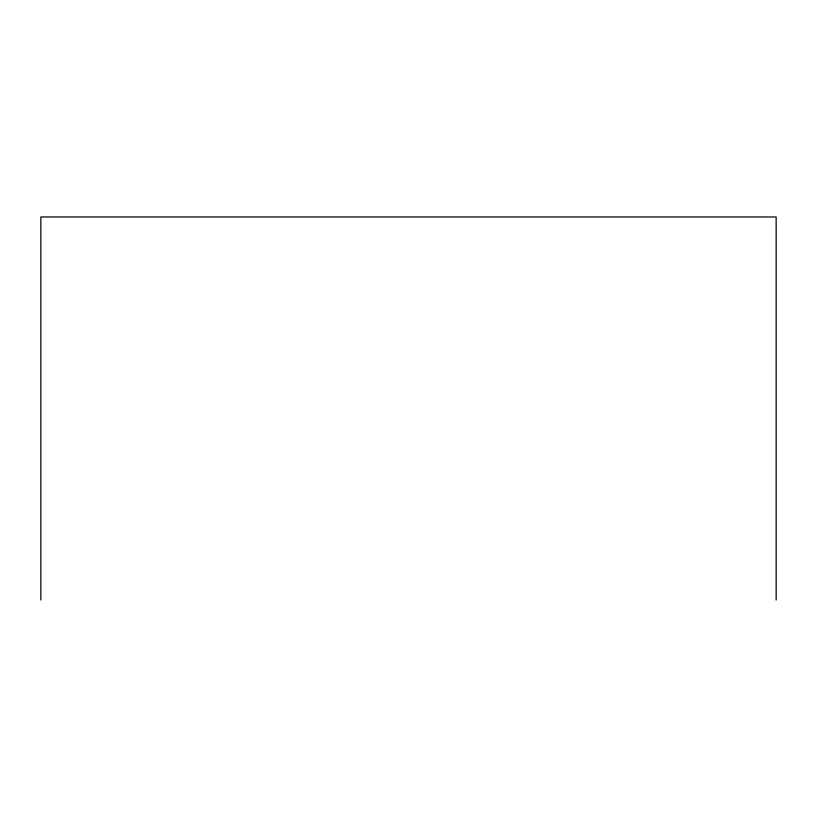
<?xml version="1.0" encoding="UTF-8"?>
<svg xmlns="http://www.w3.org/2000/svg" width="817" height="817" viewBox="0 0 817 817"><rect width="100%" height="100%" fill="white"/><g stroke="black" fill="none" stroke-linecap="round" stroke-linejoin="round"><path stroke-width="1.23" d="M776.15 600.025L776.15 216.975L40.85 216.975L40.85 600.025"/></g></svg>
